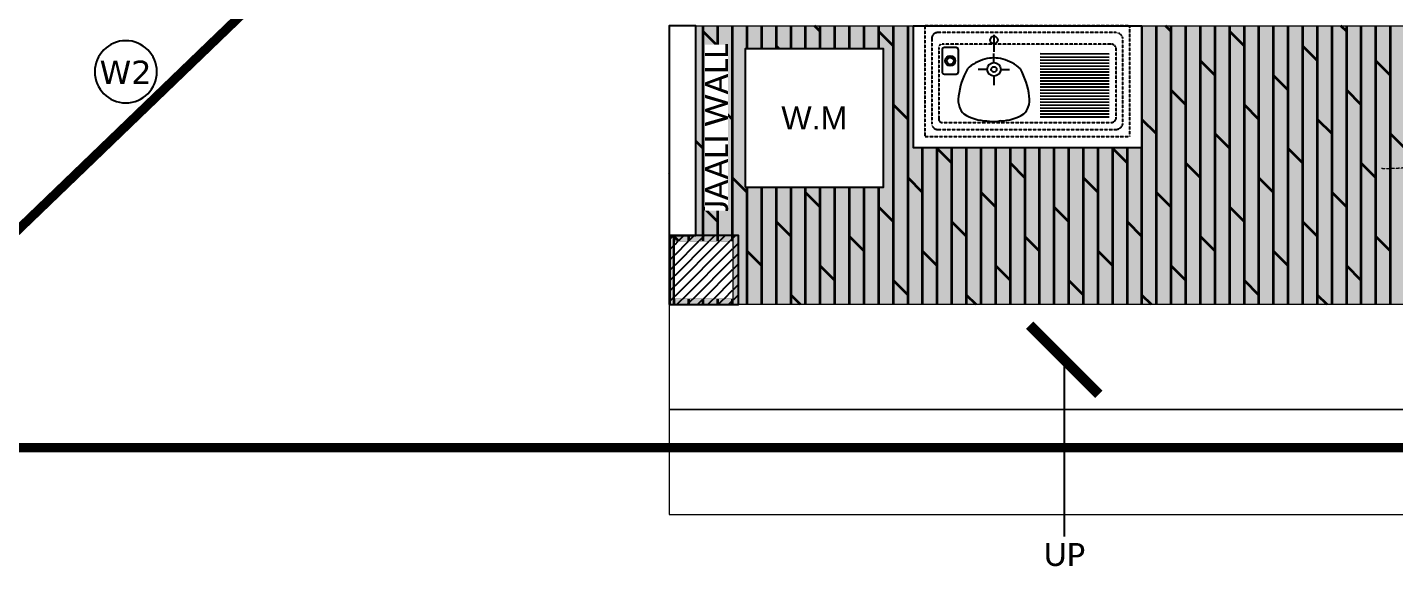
# Model space of a CAD drawing. Header units: millimetres. Extents: x -179928 to 528275, y -469666 to 511935.
# Drawn here: x 226145 to 232082, y 19504 to 21891 of the extents above; entities that cross this region are included whole.
import ezdxf
from ezdxf.enums import TextEntityAlignment as Align

# ---------------------------------------------------------------- set-up
doc = ezdxf.new("R2010")
doc.units = ezdxf.units.MM
doc.set_wipeout_variables(frame=1)
doc.linetypes.add('DASHED', pattern=[0.75, 0.5, -0.25])
for name, color, linetype in [('ad-Arrow', 32, 'Continuous'), ('ad-Door', 11, 'Continuous'), ('ad-Elevation 10', 8, 'Continuous'), ('ad-Furniture', 8, 'Continuous'), ('ad-MS Columns', 1, 'Continuous'), ('ad-Plinth', 8, 'Continuous'), ('ad-Primary Roof', 5, 'Continuous'), ('ad-RCC', 3, 'Continuous'), ('ad-RCC Hatch', 125, 'Continuous'), ('ad-Text main', 7, 'Continuous'), ('ad-Text Main_Door&window Label', 7, 'Continuous'), ('ad-Verandah', 33, 'Continuous')]:
    doc.layers.add(name, color=color, linetype=linetype)
doc.layers.add('ad-Landscape', color=94, linetype='Continuous', lineweight=35)
doc.styles.add('6 U T S R N_Corridor-Basement$0$Standard', font='arial.ttf')
doc.styles.add('6 U T S R N_Typical Floor Plan$0$3BHK-E(NB)$0$grid_text', font='verdana.ttf', dxfattribs={"width": 0.9})
doc.styles.add('New Text Style', font='arial.ttf', dxfattribs={"height": 100})
doc.styles.get("Standard").update_dxf_attribs({"font": 'arial.ttf'})
doc.dimstyles.new('A-100-DIM-INT (MM-FT)', dxfattribs={"dimscale": 50, "dimtxt": 2.4, "dimasz": 1, "dimexe": 5, "dimexo": 100, "dimgap": 1, "dimtad": 0, "dimdec": 0, "dimdsep": 46, "dimtxsty": 'Standard', "dimblk": 'ARCHTICK', "dimcen": 0.025, "dimse1": 1, "dimse2": 1, "dimclrd": 256, "dimclre": 256, "dimclrt": 256, "dimazin": 2, "dimtfac": 1, "dimtdec": 0, "dimtix": 1, "dimtmove": 2, "dimatfit": 3, "dimldrblk": 'ARCHTICK', "dimfxl": 1, "dimtolj": 1, "dimtzin": 0, "dimarcsym": 0})

# ---------------------------------------------------------------- blocks, each defined once
blk = doc.blocks.new('_ArchTick')
at = {"color": 0, "linetype": 'ByBlock', "const_width": 0.15}
blk.add_lwpolyline([(-0.5, -0.5), (0.5, 0.5)], dxfattribs=at)
blk = doc.blocks.new('6 BCDFGHJKX_Typical Floor plan$0$zw$6679')
blk.add_wipeout([(0, 0), (990, 0), (990, -529.6), (0, -529.6)])
at = {"color": 0}
for p, q in [((350, -39.1), (350, -113.6)), ((350, -160.1), (350, -121.3)), ((850, -122.9), (550, -122.3)), ((550, -135.3), (850, -135.9)), ((550, -148.3), (850, -148.9)), ((550, -161.2), (850, -161.9)), ((550, -174.2), (850, -174.9)), ((320.7, -189.4), (281.9, -189.4)), ((350, -218.7), (350, -257.4)), ((379.4, -189.4), (418.1, -189.4)), ((550, -187.2), (850, -187.9)), ((550, -200.2), (850, -200.8)), ((550, -213.2), (850, -213.8)), ((550, -226.2), (850, -226.8)), ((550, -239.1), (850, -239.8)), ((550, -252.1), (850, -252.8)), ((550, -265.1), (850, -265.8)), ((550, -278.5), (850, -279.1)), ((550, -291.5), (850, -292.1)), ((550, -304.4), (850, -305.1)), ((550, -317.4), (850, -318.1)), ((550, -330.4), (850, -331.1)), ((550, -343.4), (850, -344)), ((550, -356.4), (850, -357)), ((550, -369.4), (850, -370)), ((550, -382.3), (850, -383)), ((550, -395.3), (850, -396))]:
    blk.add_line(p, q, dxfattribs=at)
blk.add_lwpolyline([(990, -529.6), (0, -529.6), (0, 0), (990, 0)], close=True)
at = {"color": 0, "linetype": 'DASHED'}
blk.add_lwpolyline([(940, -480), (940, 0), (50, 0), (50, -480)], close=True, dxfattribs=at)
for points in [[(910, -425), (910, -55, 0.313965), (881, -30), (105, -30, 0.414214), (80, -55), (80, -425, 0.414214), (105, -450), (881, -450, 0.313965)], [(880, -405), (880, -95, 0.25996), (861, -80), (125, -80, 0.414214), (110, -95), (110, -405, 0.414214), (125, -420), (861, -420, 0.25996)]]:
    blk.add_lwpolyline(points, format="xyb", close=True, dxfattribs=at)
at = {"color": 0}
blk.add_lwpolyline([(125, -105), (125, -200.2, 0.414214), (135, -210.2), (185.4, -210.2, 0.414214), (195.4, -200.2), (195.4, -105, 0.414214), (185.4, -95), (135, -95, 0.414214)], format="xyb", close=True, dxfattribs=at)
for centre, radius in [((350, -62.6), 16.5), ((160.2, -152.6), 22), ((160.2, -152.6), 15), ((350, -189.4), 29.3), ((350, -189.4), 11.7)]:
    blk.add_circle(centre, radius, dxfattribs=at)
for points in [[(311, -145.4), (282.2, -152.3), (255.8, -166.9), (234.6, -187.7)], [(388.1, -145.4), (362.9, -137.9), (336.1, -137.9), (311, -145.4)], [(464.5, -187.7), (443.3, -167), (416.9, -152.3), (388.1, -145.4)], [(234.6, -187.7), (214.3, -224.4), (201.1, -264.6), (195.9, -306.2)], [(503.2, -306.2), (498, -264.6), (484.8, -224.4), (464.5, -187.7)], [(195.9, -306.2), (192.7, -321.9), (194.4, -338.2), (200.9, -352.7)], [(200.9, -352.8), (204.3, -364.1), (210.4, -374.3), (218.8, -382.6)], [(480.3, -382.6), (488.7, -374.3), (494.8, -364.1), (498.2, -352.8)], [(498.2, -352.8), (504.7, -338.2), (506.5, -321.9), (503.3, -306.2)], [(218.8, -382.6), (248.9, -401.4), (283.5, -411.9), (318.9, -412.9)], [(318.9, -412.9), (335.4, -415.6), (352.1, -416.2), (368.7, -414.4)], [(368.7, -414.4), (372.5, -413.8), (376.2, -412.9), (379.9, -411.9)], [(380.2, -412.9), (415.7, -411.9), (450.2, -401.4), (480.3, -382.6)]]:
    blk.add_open_spline(points, degree=3, dxfattribs=at)
blk = doc.blocks.new('zw$3FE3')
blk.add_wipeout([(-300, -300), (-300, 300), (300, 300), (300, -300)])
at = {"layer": 'ad-Furniture'}
blk.add_lwpolyline([(-300, -300), (300, -300), (300, 300), (-300, 300)], close=True, dxfattribs=at)
at = {"layer": 'ad-Furniture', "insert": (0, 0), "char_height": 100, "width": 393.189, "attachment_point": 5, "bg_fill": 2}
blk.add_mtext('\\pxqc;W.M', dxfattribs=at)
blk = doc.blocks.new('zw$B45')
at = {"layer": 'ad-Elevation 10', "insert": (205.6, -442, 0), "char_height": 100, "width": 720.07, "attachment_point": 5, "rotation": 90, "style": '6 U T S R N_Corridor-Basement$0$Standard', "bg_fill": 3, "box_fill_scale": 1, "bg_fill_color": 257, "bg_fill_transparency": 0}
blk.add_mtext('{\\fCalibri Light|b0|i0|c0|p34;JAALI WALL}', dxfattribs=at)
blk.add_wipeout([(0, 0), (115, 0), (115, -910), (0, -910)])
at = {"layer": 'ad-Elevation 10'}
blk.add_lwpolyline([(115, -910), (115, 0), (0, 0), (0, -910)], close=True, dxfattribs=at)
blk = doc.blocks.new('zw$66EE')
at = {"layer": 'ad-Furniture'}
for name, p in [('6 BCDFGHJKX_Typical Floor plan$0$zw$6679', (7250, 0)), ('zw$B45', (6190, 0)), ('zw$3FE3', (6820, -400))]:
    blk.add_blockref(name, p, dxfattribs=at)
blk = doc.blocks.new('6 U T S R N_Typical Floor Plan$0$ad_Window Tag')
blk.add_circle((0, 0), 150)
at = {"style": '6 U T S R N_Typical Floor Plan$0$3BHK-E(NB)$0$grid_text', "width": 0.9}
blk.add_attdef('D1', text='', height=125, dxfattribs=at).set_placement((0, 0), align=Align.MIDDLE_CENTER)
blk = doc.blocks.new('zw$6540')
at = {"layer": 'ad-Text Main_Door&window Label'}
ref = blk.add_blockref('6 U T S R N_Typical Floor Plan$0$ad_Window Tag', (3830, -200), dxfattribs=dict(at, xscale=-0.9, yscale=0.9, zscale=0.9))
ref.add_attrib('D1', 'W2', dxfattribs={"height": 101.25, "rotation": 2160, "style": '6 U T S R N_Typical Floor Plan$0$3BHK-E(NB)$0$grid_text'}).set_placement((3829, -202.1), align=Align.MIDDLE_CENTER)
blk = doc.blocks.new('*U8332')
for p, q in [((498.7, 578.5), (513.6, 563.6)), ((563.8, 513.3), (548.9, 528.2)), ((25, 127.8), (25, 94.4)), ((8.3, 111.1), (41.7, 111.1))]:
    blk.add_line(p, q)
for points in [[(525.4, 575.4), (497.9, 602.8), (435.1, 540), (442.9, 532.2), (511.5, 589.2)], [(560.7, 540), (588.2, 512.5), (525.4, 449.7), (517.5, 457.6), (574.5, 526.2)]]:
    blk.add_lwpolyline(points)
for points in [[(580.3, 630.3), (499.5, 549.5), (534.9, 514.2), (615.7, 595)], [(130.8, 180.8), (499.5, 549.5), (534.9, 514.2), (166.2, 145.5)], [(50, 100), (130.8, 180.8), (166.2, 145.5), (85.4, 64.6)], [(50, 100), (0, 100), (0, 0), (71.4, 0), (71.4, 35.7), (71.4, 50), (50, 50)], [(800, 100), (800, 50), (778.6, 50), (778.6, 35.7), (778.6, 0), (850, 0), (850, 100)]]:
    blk.add_lwpolyline(points, close=True)
blk.add_circle((25, 111.1), 11.1)
at = {"color": 8, "linetype": 'DASHED', "lineweight": 0}
blk.add_arc((66, 108.5), 741.9, 358.18808, 91.81192, dxfattribs=at)
at = {"layer": 'ad-Text Main_Door&window Label'}
blk.add_line((425, -125), (425, 230), dxfattribs=at)
blk.add_circle((425.3, -245), 120, dxfattribs=at)
at = {"layer": 'ad-Text Main_Door&window Label', "style": 'New Text Style'}
blk.add_attdef('D1', text='', height=100, dxfattribs=at).set_placement((425.3, -245), align=Align.MIDDLE_CENTER)
blk = doc.blocks.new('zw$6266')
at = {"layer": 'ad-Door', "ltscale": 5}
ref = blk.add_blockref('*U8332', (9240, 230), dxfattribs=dict(at, xscale=-1, rotation=179.9999999999999))
ref.add_attrib('D1', 'D3', dxfattribs={"layer": 'ad-Text Main_Door&window Label', "height": 100, "rotation": 1260, "style": 'New Text Style'}).set_placement((9665.3, 475), align=Align.MIDDLE_CENTER)
blk = doc.blocks.new('zw$B0BD')
blk.add_wipeout([(0, 0), (250, 0), (250, -250), (0, -250)])
at = {"layer": 'ad-MS Columns'}
h = blk.add_hatch(dxfattribs=at)
h.set_pattern_fill('ANSI31', color=256, scale=10)
h.set_pattern_definition([(45, (4e-12, -250), (-22.4506, 22.4506), [])])
h.paths.add_polyline_path([(0, 0), (250, 0), (250, -250), (0, -250)])
at = {"layer": 'ad-MS Columns', "const_width": 1}
blk.add_lwpolyline([(0, 0), (250, 0), (250, -250), (0, -250)], close=True, dxfattribs=at)
blk = doc.blocks.new('A$Cc8f236af')
at = {"layer": 'ad-MS Columns'}
blk.add_blockref('zw$B0BD', (-5905, -14555), dxfattribs=at)
blk = doc.blocks.new('A$Ca594aa6c')
at = {"layer": 'ad-Primary Roof', "linetype": 'DASHED', "ltscale": 2, "const_width": 40}
blk.add_lwpolyline([(12570, -15450), (2380, -15450), (7475, -10550)], close=True, dxfattribs=at)
blk = doc.blocks.new('1625W-Roof Plan')
blk.add_blockref('A$Ca594aa6c', (0, 13620))
blk = doc.blocks.new('A$C42b14ea2')
at = {"layer": 'ad-RCC Hatch', "transparency": 33554687}
h = blk.add_hatch(dxfattribs=at)
h.set_pattern_fill('ANSI31', color=256, scale=10)
h.set_pattern_definition([(45, (13250, 8645), (-22.45064, 22.45064), [])])
h.paths.add_polyline_path([(0, 0), (300, 0), (300, 300), (0, 300)])
at = {"layer": 'ad-RCC'}
blk.add_lwpolyline([(0, 0), (300, 0), (300, 300), (0, 300)], close=True, dxfattribs=at)
blk = doc.blocks.new('1625W_Columns')
at = {"layer": 'ad-RCC'}
blk.add_blockref('A$C42b14ea2', (6190, -1210), dxfattribs=at)
blk = doc.blocks.new('zw$F00C')
at = {"layer": 'ad-Verandah', "lineweight": 9}
blk.add_lwpolyline([(6195, 0), (12120, 0), (12120, 8760), (13640, 8760), (13640, 4630), (14550, 4630), (14550, -1210), (6195, -1210)], close=True, dxfattribs=at)
blk = doc.blocks.new('zw$898C')
at = {"layer": 'ad-Plinth', "ltscale": 5}
blk.add_blockref('zw$F00C', (30903.5, -406860.5), dxfattribs=at)
blk = doc.blocks.new("Villa's Boundary")
at = {"ltscale": 5}
blk.add_blockref('zw$898C', (191838.8, 428758.8), dxfattribs=at)
blk = doc.blocks.new('zw$6CCD')
at = {"transparency": 33554559}
h = blk.add_hatch(color=43, dxfattribs=at)
h.dxf.hatch_style = 1
h.paths.add_polyline_path([(6190, -13620), (12120, -13620), (12120, -4745), (13640, -4745), (13640, -8875), (14550, -8875), (14550, -14830), (6190, -14830)])
at = {"layer": 'ad-Landscape', "transparency": 33554687}
h = blk.add_hatch(dxfattribs=at)
h.set_pattern_fill('DOLMIT', color=44, scale=10, angle=90)
h.set_pattern_definition([(90, (6195, -14830), (-63.5, 2e-14), []), (135, (6195, -14830), (-127, -127), [89.8026, -179.605])])
h.paths.add_polyline_path([(6190, -13620), (12120, -13620), (12120, -4745), (13640, -4745), (13640, -8875), (14550, -8875), (14550, -14830), (6190, -14830)])
at = {"layer": 'ad-Verandah', "lineweight": 9}
for points in [[(6190, -13620), (12120, -13620), (12120, -4745), (13640, -4745), (13640, -8875), (14550, -8875), (14550, -14830), (6190, -14830)], [(6190, -14830), (6190, -15285), (9620, -15285), (9620, -14830)], [(6190, -15285), (6190, -15740), (9620, -15740), (9620, -15285)]]:
    blk.add_lwpolyline(points, close=True, dxfattribs=at)
at = {"layer": 'ad-Text main', "insert": (7906.6, -15914.7), "char_height": 100, "width": 207.6, "attachment_point": 5, "style": '6 U T S R N_Corridor-Basement$0$Standard', "bg_fill": 2}
blk.add_mtext('{\\fCalibri Light|b0|i0|c0|p34;UP}', dxfattribs=at)
at = {"layer": 'ad-Arrow'}
blk.add_leader([(7905, -15069.4, 0), (7905, -15836, 0)], dimstyle='A-100-DIM-INT (MM-FT)', override={"dimscale": 1, "dimasz": 300, "dimgap": 50, "dimtad": 0}, dxfattribs=at)
blk = doc.blocks.new('1625_West Villa')
at = {"layer": 'ad-Verandah'}
blk.add_blockref('zw$6CCD', (0, 13620), dxfattribs=at)
at = {"layer": 'ad-Furniture'}
blk.add_blockref('zw$66EE', (0, 0), dxfattribs=at)
at = {"layer": 'ad-Text main'}
blk.add_blockref('zw$6540', (0, 0), dxfattribs=at)
blk.add_blockref('zw$6266', (0, 0))
blk.add_blockref('1625W-Roof Plan', (0, 0))
blk.add_blockref('1625W_Columns', (0, 0))
at = {"layer": 'ad-MS Columns'}
blk.add_blockref('A$Cc8f236af', (12120, 13620), dxfattribs=at)
blk = doc.blocks.new("All Plot's Villa Plans")
at = {"ltscale": 5}
blk.add_blockref('1625_West Villa', (222742.3, 21898.3), dxfattribs=at)

msp = doc.modelspace()

# ---------------------------------------------------------------- block references
at = {"ltscale": 5}
msp.add_blockref("Villa's Boundary", (0, 0), dxfattribs=at)

# ---------------------------------------------------------------- next in the draw order: block references
msp.add_blockref("All Plot's Villa Plans", (0, 0), dxfattribs=at)

doc.saveas('drawing.dxf')
